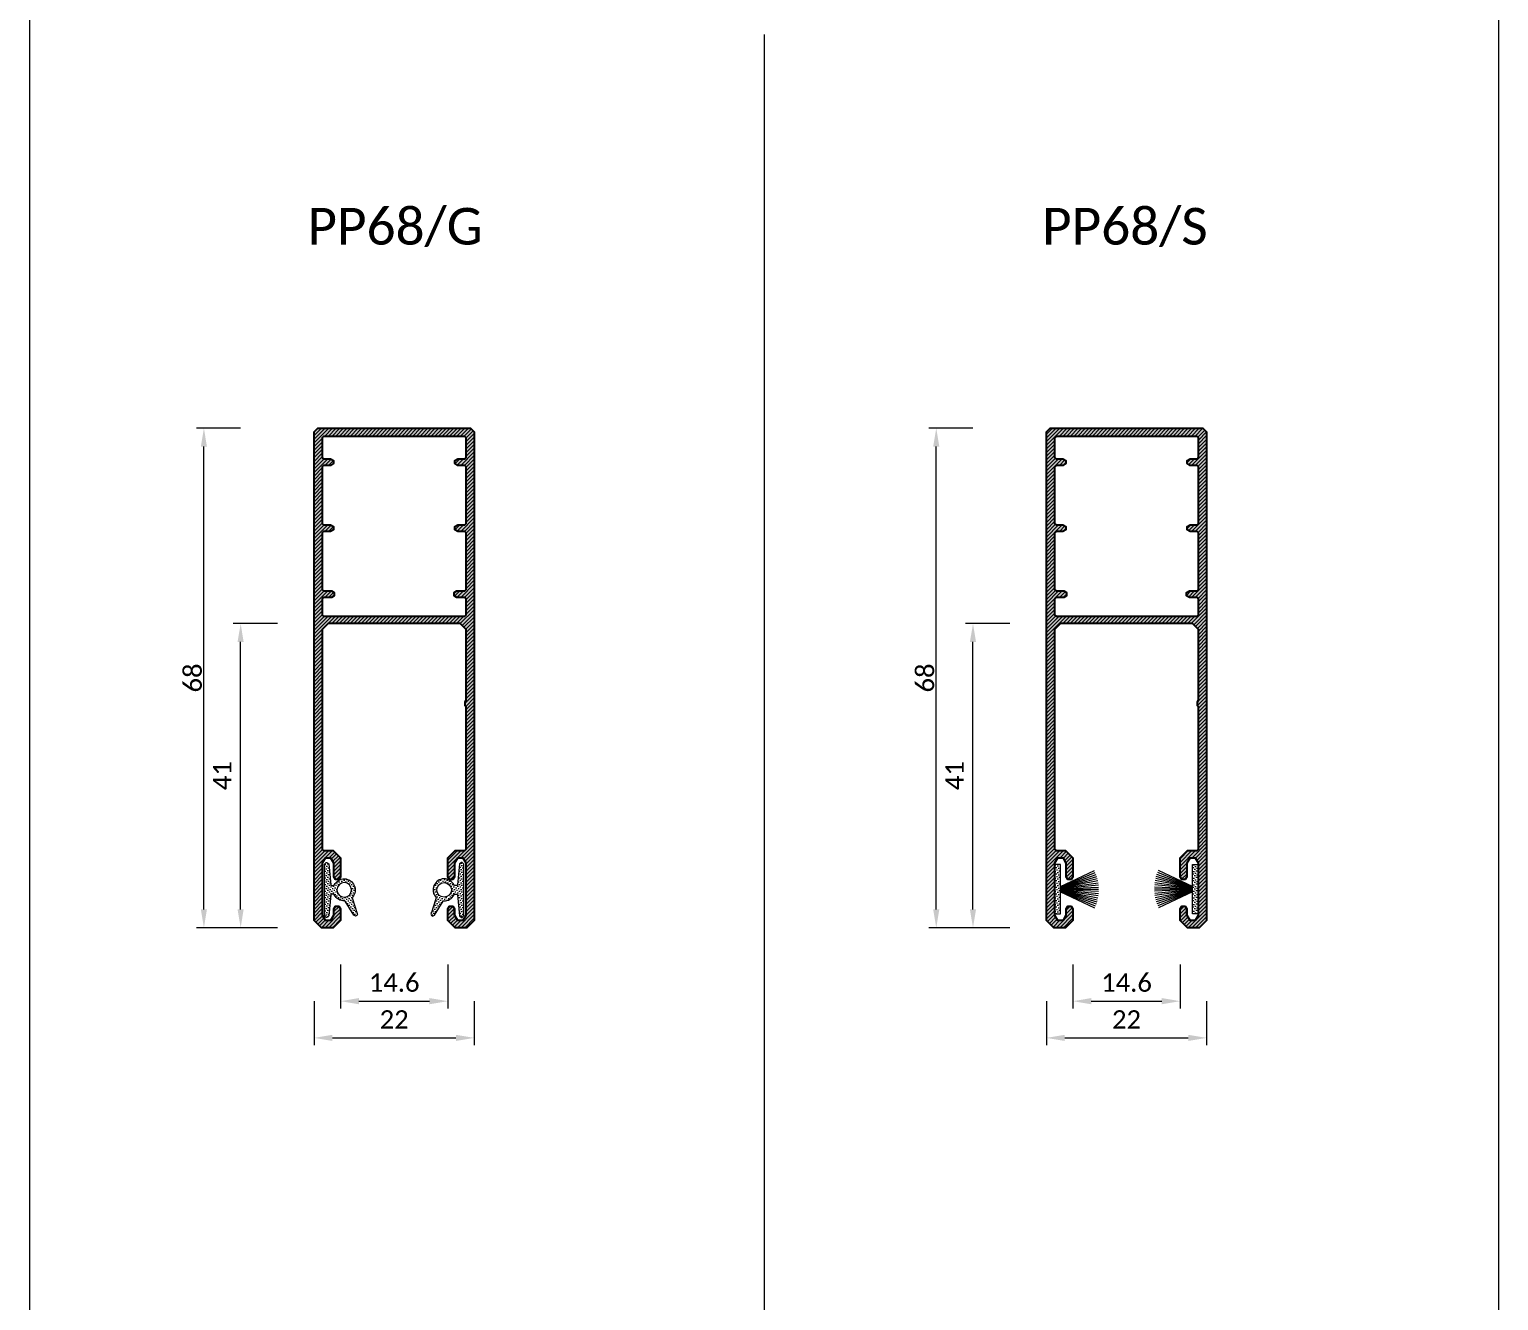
# Model space of a CAD drawing. Header units: millimetres. Extents: x 0 to 7790, y 0 to 17467.
# Drawn here: x 545.1 to 745.1, y 15186.9 to 15360 of the extents above; entities that cross this region are included whole.
import ezdxf

# ---------------------------------------------------------------- set-up
doc = ezdxf.new("R2010")
doc.units = ezdxf.units.MM
doc.header["$PDMODE"] = 35
doc.layers.get('0').update_dxf_attribs({"lineweight": 15})
for name, color, linetype, lineweight in [('_MB_kreskowanie_profile_0.09', 7, 'Continuous', 9), ('_MB_kreskowanie_uszczelki_0.09', 252, 'Continuous', 9), ('_MB_profile_0.25', 7, 'Continuous', 25), ('_MB_ramka_0.15', 124, 'Continuous', 15), ('_MB_solid', 7, 'Continuous', 9), ('_MB_tekst_0.25', 40, 'Continuous', 25), ('_MB_uszczelki_0.15', 140, 'Continuous', 15), ('_MB_wymiar_detal_0.09', 94, 'Continuous', 9)]:
    doc.layers.add(name, color=color, linetype=linetype, lineweight=lineweight)
doc.styles.add('_MB_Calibri_Light_2.5', font='calibril.ttf', dxfattribs={"height": 2.5})
doc.dimstyles.new('_MB_detal', dxfattribs={"dimscale": 10, "dimtxt": 2.5, "dimasz": 2.5, "dimexe": 1, "dimexo": 1, "dimgap": 1.25, "dimtad": 1, "dimdsep": 46, "dimtxsty": '_MB_Calibri_Light_2.5', "dimcen": -2.5, "dimclrd": 256, "dimclre": 256, "dimclrt": 40, "dimazin": 0, "dimtfac": 0.2, "dimtmove": 1, "dimatfit": 1, "dimfxl": 5, "dimfxlon": 1, "dimtolj": 1, "dimlwd": -1, "dimlwe": -1, "dimarcsym": 0})

# ---------------------------------------------------------------- blocks, each defined once
blk = doc.blocks.new('*D591')
at = {"layer": '_MB_wymiar_detal_0.09', "transparency": 16777216}
for p, q in [((573.84, 15305.68), (567.84, 15305.68)), ((568.84, 15240.18), (568.84, 15303.18)), ((573.84, 15237.68), (567.84, 15237.68))]:
    blk.add_line(p, q, dxfattribs=at)
for points in [[(568.42, 15303.18), (569.25, 15303.18), (568.84, 15305.68)], [(568.42, 15240.18), (569.25, 15240.18), (568.84, 15237.68)]]:
    blk.add_solid(points, dxfattribs=at)
at = {"layer": 'Defpoints', "color": 0, "transparency": 16777216}
for p in [(568.84, 15305.68), (584.33, 15305.68), (585.64, 15237.68)]:
    blk.add_point(p, dxfattribs=at)
at = {"layer": '_MB_wymiar_detal_0.09', "color": 40, "transparency": 16777216, "insert": (567.31, 15271.68), "char_height": 2.5, "attachment_point": 5, "rotation": 90, "style": '_MB_Calibri_Light_2.5'}
blk.add_mtext('68', dxfattribs=at)
blk = doc.blocks.new('*D592')
at = {"layer": '_MB_wymiar_detal_0.09', "transparency": 16777216}
for p, q in [((578.84, 15279.08), (572.84, 15279.08)), ((573.84, 15240.18), (573.84, 15276.58)), ((578.84, 15237.68), (572.84, 15237.68))]:
    blk.add_line(p, q, dxfattribs=at)
for points in [[(573.42, 15276.58), (574.25, 15276.58), (573.84, 15279.08)], [(573.42, 15240.18), (574.25, 15240.18), (573.84, 15237.68)]]:
    blk.add_solid(points, dxfattribs=at)
at = {"layer": 'Defpoints', "color": 0, "transparency": 16777216}
for p in [(573.84, 15279.08), (585.74, 15279.08), (585.64, 15237.68)]:
    blk.add_point(p, dxfattribs=at)
at = {"layer": '_MB_wymiar_detal_0.09', "color": 40, "transparency": 16777216, "insert": (571.33, 15258.38), "char_height": 2.5, "attachment_point": 5, "rotation": 90, "style": '_MB_Calibri_Light_2.5'}
blk.add_mtext('41', dxfattribs=at)
blk = doc.blocks.new('*D593')
at = {"layer": '_MB_wymiar_detal_0.09', "transparency": 16777216}
for p, q in [((583.84, 15227.68), (583.84, 15221.68)), ((605.64, 15227.68), (605.64, 15221.68)), ((586.34, 15222.68), (603.14, 15222.68))]:
    blk.add_line(p, q, dxfattribs=at)
for points in [[(586.34, 15223.1), (586.34, 15222.26), (583.84, 15222.68)], [(603.14, 15223.1), (603.14, 15222.26), (605.64, 15222.68)]]:
    blk.add_solid(points, dxfattribs=at)
at = {"layer": 'Defpoints', "color": 0, "transparency": 16777216}
for p in [(583.84, 15238.68), (605.64, 15238.68), (605.64, 15222.68)]:
    blk.add_point(p, dxfattribs=at)
at = {"layer": '_MB_wymiar_detal_0.09', "color": 40, "transparency": 16777216, "insert": (594.74, 15225.19), "char_height": 2.5, "attachment_point": 5, "style": '_MB_Calibri_Light_2.5'}
blk.add_mtext('22', dxfattribs=at)
blk = doc.blocks.new('*D594')
at = {"layer": '_MB_wymiar_detal_0.09', "transparency": 16777216}
for p, q in [((587.44, 15232.68), (587.44, 15226.68)), ((602.04, 15232.68), (602.04, 15226.68)), ((589.94, 15227.68), (599.54, 15227.68))]:
    blk.add_line(p, q, dxfattribs=at)
for points in [[(589.94, 15228.1), (589.94, 15227.26), (587.44, 15227.68)], [(599.54, 15228.1), (599.54, 15227.26), (602.04, 15227.68)]]:
    blk.add_solid(points, dxfattribs=at)
at = {"layer": 'Defpoints', "color": 0, "transparency": 16777216}
for p in [(587.44, 15239.45), (602.04, 15239.45), (602.04, 15227.68)]:
    blk.add_point(p, dxfattribs=at)
at = {"layer": '_MB_wymiar_detal_0.09', "color": 40, "transparency": 16777216, "insert": (594.74, 15230.2), "char_height": 2.5, "attachment_point": 5, "style": '_MB_Calibri_Light_2.5'}
blk.add_mtext('\\A1;14.6', dxfattribs=at)
blk = doc.blocks.new("-U1'PR")
at = {"layer": '_MB_kreskowanie_uszczelki_0.09', "transparency": 33554687}
h = blk.add_hatch(dxfattribs=at)
h.set_pattern_fill('DOTS', color=256, scale=0.2, angle=-45, style=0)
h.set_pattern_definition([(315, (-5304.15352, -16174.49385), (0.3367596045, 0.1122532015), [0, -0.3175])])
h.paths.add_polyline_path([(3.4, 0), (3.65, 0.25), (3.65, 0.34), (3.43, 0.59), (0.59, 0.89), (0.5, 0.99), (0.5, 1.26), (0.56, 1.35, 1.144878), (-1.09, 3.83), (-1.19, 3.8), (-3.33, 4.48, 0.876976), (-3.54, 4.03), (-1.65, 2.82), (-1.6, 2.74, 0.293638), (-0.76, 1.35), (-0.7, 1.26), (-0.7, 0.99), (-0.79, 0.89), (-3.63, 0.59), (-3.85, 0.34), (-3.85, 0.25), (-3.6, 0)])
h.paths.add_polyline_path([(-0.1, 3.7, -1), (-0.1, 1.7, -1)], flags=16)
at = {"layer": '_MB_uszczelki_0.15'}
blk.add_lwpolyline([(0.5, 1.26), (0.56, 1.35, 1.144878), (-1.09, 3.83), (-1.19, 3.8), (-3.33, 4.48, 0.876976), (-3.54, 4.03), (-1.65, 2.82), (-1.6, 2.74, 0.293638), (-0.76, 1.35), (-0.7, 1.26), (-0.7, 0.99), (-0.79, 0.89), (-3.63, 0.59), (-3.85, 0.34), (-3.85, 0.25), (-3.6, 0), (3.4, 0), (3.65, 0.25), (3.65, 0.34), (3.43, 0.59), (0.59, 0.89), (0.5, 0.99)], format="xyb", close=True, dxfattribs=at)
blk.add_circle((-0.1, 2.7), 1, dxfattribs=at)
blk = doc.blocks.new('-PP68')
at = {"layer": '_MB_kreskowanie_profile_0.09', "transparency": 33554687}
h = blk.add_hatch(dxfattribs=at)
h.set_pattern_fill('JIS_WOOD', color=256, scale=0.5, style=0)
h.set_pattern_definition([(45, (15040.05048, -5256.10883), (-0.2499999996, 0.2499999996), [])])
h.paths.add_polyline_path([(0, -0.5), (-0.5, 0), (-21.3, 0), (-21.8, -0.5), (-21.8, -67), (-20.8, -68), (-19.2, -68), (-18.2, -67), (-18.2, -65.45), (-18.43, -65.06), (-18.88, -65.06), (-19.1, -65.45), (-19.1, -66.3), (-19.5, -66.99), (-20.3, -66.99), (-20.7, -66.3), (-20.7, -59.2), (-20.3, -58.51), (-19.5, -58.51), (-19.1, -59.2), (-19.1, -61.05), (-18.88, -61.44), (-18.43, -61.44), (-18.2, -61.05), (-18.2, -58.5), (-19.2, -57.5), (-20.5, -57.5), (-20.7, -57.3), (-20.7, -27.4), (-19.9, -26.6), (-1.9, -26.6), (-1.1, -27.4), (-1.1, -37.04), (-1.22, -37.23), (-1.22, -37.77), (-1.1, -37.96), (-1.1, -57.3), (-1.3, -57.5), (-2.6, -57.5), (-3.6, -58.5), (-3.6, -61.05), (-3.38, -61.44), (-2.93, -61.44), (-2.7, -61.05), (-2.7, -59.2), (-2.3, -58.51), (-1.5, -58.51), (-1.1, -59.2), (-1.1, -66.3), (-1.5, -66.99), (-2.3, -66.99), (-2.7, -66.3), (-2.7, -65.45), (-2.93, -65.06), (-3.38, -65.06), (-3.6, -65.45), (-3.6, -67), (-2.6, -68), (-1, -68), (0, -67)])
h.paths.add_polyline_path([(-19.45, -22.15), (-20.5, -22.15), (-20.7, -21.95), (-20.7, -14.25), (-20.5, -14.05), (-19.55, -14.05), (-19.16, -13.82), (-19.16, -13.38), (-19.55, -13.15), (-20.5, -13.15), (-20.7, -12.95), (-20.7, -5.25), (-20.5, -5.05), (-19.55, -5.05), (-19.16, -4.82), (-19.16, -4.38), (-19.55, -4.15), (-20.5, -4.15), (-20.7, -3.95), (-20.7, -1.3), (-20.5, -1.1), (-1.3, -1.1), (-1.1, -1.3), (-1.1, -3.95), (-1.3, -4.15), (-2.25, -4.15), (-2.64, -4.38), (-2.64, -4.82), (-2.25, -5.05), (-1.3, -5.05), (-1.1, -5.25), (-1.1, -12.95), (-1.3, -13.15), (-2.25, -13.15), (-2.64, -13.38), (-2.64, -13.82), (-2.25, -14.05), (-1.3, -14.05), (-1.1, -14.25), (-1.1, -21.95), (-1.3, -22.15), (-2.35, -22.15), (-2.74, -22.38), (-2.74, -22.83), (-2.35, -23.05), (-1.3, -23.05), (-1.1, -23.25), (-1.1, -25.4), (-1.3, -25.6), (-20.5, -25.6), (-20.7, -25.4), (-20.7, -23.25), (-20.5, -23.05), (-19.45, -23.05), (-19.06, -22.83), (-19.06, -22.38)], flags=16)
at = {"layer": '_MB_solid', "transparency": 33554687}
h = blk.add_hatch(color=256, dxfattribs=at)
h.dxf.hatch_style = 1
h.paths.add_polyline_path([(0, -0.5), (-0.5, 0), (-21.3, 0), (-21.8, -0.5), (-21.8, -67), (-20.8, -68), (-19.2, -68), (-18.2, -67), (-18.2, -65.45), (-18.43, -65.06), (-18.88, -65.06), (-19.1, -65.45), (-19.1, -66.3), (-19.5, -66.99), (-20.3, -66.99), (-20.7, -66.3), (-20.7, -59.2), (-20.3, -58.51), (-19.5, -58.51), (-19.1, -59.2), (-19.1, -61.05), (-18.88, -61.44), (-18.43, -61.44), (-18.2, -61.05), (-18.2, -58.5), (-19.2, -57.5), (-20.5, -57.5), (-20.7, -57.3), (-20.7, -27.4), (-19.9, -26.6), (-1.9, -26.6), (-1.1, -27.4), (-1.1, -37.04), (-1.22, -37.23), (-1.22, -37.77), (-1.1, -37.96), (-1.1, -57.3), (-1.3, -57.5), (-2.6, -57.5), (-3.6, -58.5), (-3.6, -61.05), (-3.38, -61.44), (-2.93, -61.44), (-2.7, -61.05), (-2.7, -59.2), (-2.3, -58.51), (-1.5, -58.51), (-1.1, -59.2), (-1.1, -66.3), (-1.5, -66.99), (-2.3, -66.99), (-2.7, -66.3), (-2.7, -65.45), (-2.93, -65.06), (-3.38, -65.06), (-3.6, -65.45), (-3.6, -67), (-2.6, -68), (-1, -68), (0, -67)])
h.paths.add_polyline_path([(-20.5, -25.6), (-20.7, -25.4), (-20.7, -23.25), (-20.5, -23.05), (-19.45, -23.05), (-19.06, -22.83), (-19.06, -22.38), (-19.45, -22.15), (-20.5, -22.15), (-20.7, -21.95), (-20.7, -14.25), (-20.5, -14.05), (-19.55, -14.05), (-19.16, -13.82), (-19.16, -13.38), (-19.55, -13.15), (-20.5, -13.15), (-20.7, -12.95), (-20.7, -5.25), (-20.5, -5.05), (-19.55, -5.05), (-19.16, -4.82), (-19.16, -4.38), (-19.55, -4.15), (-20.5, -4.15), (-20.7, -3.95), (-20.7, -1.3), (-20.5, -1.1), (-1.3, -1.1), (-1.1, -1.3), (-1.1, -3.95), (-1.3, -4.15), (-2.25, -4.15), (-2.64, -4.38), (-2.64, -4.82), (-2.25, -5.05), (-1.3, -5.05), (-1.1, -5.25), (-1.1, -12.95), (-1.3, -13.15), (-2.25, -13.15), (-2.64, -13.38), (-2.64, -13.82), (-2.25, -14.05), (-1.3, -14.05), (-1.1, -14.25), (-1.1, -21.95), (-1.3, -22.15), (-2.35, -22.15), (-2.74, -22.38), (-2.74, -22.83), (-2.35, -23.05), (-1.3, -23.05), (-1.1, -23.25), (-1.1, -25.4), (-1.3, -25.6)], flags=16)
at = {"layer": '_MB_profile_0.25'}
blk.add_lwpolyline([(-2.7, -66.3), (-2.7, -65.45), (-2.7, -66.3), (-2.3, -66.99), (-1.5, -66.99), (-1.1, -66.3), (-1.1, -59.2), (-1.5, -58.51), (-2.3, -58.51), (-2.7, -59.2), (-2.7, -61.05), (-2.93, -61.44), (-3.38, -61.44), (-3.6, -61.05), (-3.6, -58.5), (-2.6, -57.5), (-1.3, -57.5), (-1.1, -57.3), (-1.1, -37.96), (-1.22, -37.77), (-1.22, -37.23), (-1.1, -37.04), (-1.1, -27.4), (-1.9, -26.6), (-19.9, -26.6), (-20.7, -27.4), (-20.7, -57.3), (-20.5, -57.5), (-19.2, -57.5), (-18.2, -58.5), (-18.2, -61.05), (-18.43, -61.44), (-18.88, -61.44), (-19.1, -61.05), (-19.1, -59.2), (-19.5, -58.51), (-20.3, -58.51), (-20.7, -59.2), (-20.7, -66.3), (-20.3, -66.99), (-19.5, -66.99), (-19.1, -66.3), (-19.1, -65.45), (-18.88, -65.06), (-18.43, -65.06), (-18.2, -65.45), (-18.2, -67), (-19.2, -68), (-20.8, -68), (-21.8, -67), (-21.8, -0.5), (-21.3, 0), (-0.5, 0), (0, -0.5), (0, -67), (-1, -68), (-2.6, -68), (-3.6, -67), (-3.6, -65.45), (-3.38, -65.06), (-2.93, -65.06), (-2.7, -65.45)], dxfattribs=at)
blk.add_lwpolyline([(-1.1, -14.25), (-1.3, -14.05), (-2.25, -14.05), (-2.64, -13.82), (-2.64, -13.38), (-2.25, -13.15), (-1.3, -13.15), (-1.1, -12.95), (-1.1, -5.25), (-1.3, -5.05), (-2.25, -5.05), (-2.64, -4.82), (-2.64, -4.38), (-2.25, -4.15), (-1.3, -4.15), (-1.1, -3.95), (-1.1, -1.3), (-1.3, -1.1), (-20.5, -1.1), (-20.7, -1.3), (-20.7, -3.95), (-20.5, -4.15), (-19.55, -4.15), (-19.16, -4.38), (-19.16, -4.82), (-19.55, -5.05), (-20.5, -5.05), (-20.7, -5.25), (-20.7, -12.95), (-20.5, -13.15), (-19.55, -13.15), (-19.16, -13.38), (-19.16, -13.82), (-19.55, -14.05), (-20.5, -14.05), (-20.7, -14.25), (-20.7, -21.95), (-20.5, -22.15), (-19.45, -22.15), (-19.06, -22.38), (-19.06, -22.83), (-19.45, -23.05), (-20.5, -23.05), (-20.7, -23.25), (-20.7, -25.4), (-20.5, -25.6), (-1.3, -25.6), (-1.1, -25.4), (-1.1, -23.25), (-1.3, -23.05), (-2.35, -23.05), (-2.74, -22.83), (-2.74, -22.38), (-2.35, -22.15), (-1.3, -22.15), (-1.1, -21.95)], close=True, dxfattribs=at)
blk = doc.blocks.new("-PP68'G")
blk.add_blockref('-PP68', (21.8, 0))
at = {"xscale": -1, "rotation": 270}
blk.add_blockref("-U1'PR", (1.4, -62.75), dxfattribs=at)
at = {"rotation": 90}
blk.add_blockref("-U1'PR", (20.4, -62.75), dxfattribs=at)
blk = doc.blocks.new('*D595')
at = {"layer": '_MB_wymiar_detal_0.09', "transparency": 16777216}
for p, q in [((673.53, 15305.68), (667.53, 15305.68)), ((668.53, 15240.18), (668.53, 15303.18)), ((673.53, 15237.68), (667.53, 15237.68))]:
    blk.add_line(p, q, dxfattribs=at)
for points in [[(668.11, 15303.18), (668.95, 15303.18), (668.53, 15305.68)], [(668.11, 15240.18), (668.95, 15240.18), (668.53, 15237.68)]]:
    blk.add_solid(points, dxfattribs=at)
at = {"layer": 'Defpoints', "color": 0, "transparency": 16777216}
for p in [(668.53, 15305.68), (684.02, 15305.68), (685.33, 15237.68)]:
    blk.add_point(p, dxfattribs=at)
at = {"layer": '_MB_wymiar_detal_0.09', "color": 40, "transparency": 16777216, "insert": (667, 15271.68), "char_height": 2.5, "attachment_point": 5, "rotation": 90, "style": '_MB_Calibri_Light_2.5'}
blk.add_mtext('68', dxfattribs=at)
blk = doc.blocks.new('*D596')
at = {"layer": '_MB_wymiar_detal_0.09', "transparency": 16777216}
for p, q in [((678.53, 15279.08), (672.53, 15279.08)), ((673.53, 15240.18), (673.53, 15276.58)), ((678.53, 15237.68), (672.53, 15237.68))]:
    blk.add_line(p, q, dxfattribs=at)
for points in [[(673.11, 15276.58), (673.95, 15276.58), (673.53, 15279.08)], [(673.11, 15240.18), (673.95, 15240.18), (673.53, 15237.68)]]:
    blk.add_solid(points, dxfattribs=at)
at = {"layer": 'Defpoints', "color": 0, "transparency": 16777216}
for p in [(673.53, 15279.08), (685.43, 15279.08), (685.33, 15237.68)]:
    blk.add_point(p, dxfattribs=at)
at = {"layer": '_MB_wymiar_detal_0.09', "color": 40, "transparency": 16777216, "insert": (671.02, 15258.38), "char_height": 2.5, "attachment_point": 5, "rotation": 90, "style": '_MB_Calibri_Light_2.5'}
blk.add_mtext('41', dxfattribs=at)
blk = doc.blocks.new('*D597')
at = {"layer": '_MB_wymiar_detal_0.09', "transparency": 16777216}
for p, q in [((683.53, 15227.68), (683.53, 15221.68)), ((705.33, 15227.68), (705.33, 15221.68)), ((686.03, 15222.68), (702.83, 15222.68))]:
    blk.add_line(p, q, dxfattribs=at)
for points in [[(686.03, 15223.1), (686.03, 15222.26), (683.53, 15222.68)], [(702.83, 15223.1), (702.83, 15222.26), (705.33, 15222.68)]]:
    blk.add_solid(points, dxfattribs=at)
at = {"layer": 'Defpoints', "color": 0, "transparency": 16777216}
for p in [(683.53, 15238.68), (705.33, 15238.68), (705.33, 15222.68)]:
    blk.add_point(p, dxfattribs=at)
at = {"layer": '_MB_wymiar_detal_0.09', "color": 40, "transparency": 16777216, "insert": (694.43, 15225.19), "char_height": 2.5, "attachment_point": 5, "style": '_MB_Calibri_Light_2.5'}
blk.add_mtext('22', dxfattribs=at)
blk = doc.blocks.new('*D598')
at = {"layer": '_MB_wymiar_detal_0.09', "transparency": 16777216}
for p, q in [((687.13, 15232.68), (687.13, 15226.68)), ((701.73, 15232.68), (701.73, 15226.68)), ((689.63, 15227.68), (699.23, 15227.68))]:
    blk.add_line(p, q, dxfattribs=at)
for points in [[(689.63, 15228.1), (689.63, 15227.26), (687.13, 15227.68)], [(699.23, 15228.1), (699.23, 15227.26), (701.73, 15227.68)]]:
    blk.add_solid(points, dxfattribs=at)
at = {"layer": 'Defpoints', "color": 0, "transparency": 16777216}
for p in [(687.13, 15239.45), (701.73, 15239.45), (701.73, 15227.68)]:
    blk.add_point(p, dxfattribs=at)
at = {"layer": '_MB_wymiar_detal_0.09', "color": 40, "transparency": 16777216, "insert": (694.43, 15230.2), "char_height": 2.5, "attachment_point": 5, "style": '_MB_Calibri_Light_2.5'}
blk.add_mtext('\\A1;14.6', dxfattribs=at)
blk = doc.blocks.new("-6.7'600")
at = {"layer": '_MB_kreskowanie_uszczelki_0.09', "transparency": 33554687}
h = blk.add_hatch(dxfattribs=at)
h.set_pattern_fill('DOTS', color=256, scale=0.2, angle=45, style=0)
h.paths.add_polyline_path([(0, 3.35), (0.8, 3.35), (0.8, -3.35), (0, -3.35)])
at = {"layer": '_MB_uszczelki_0.15'}
for p, q in [((0.8, 0.37), (5.44, 2.54)), ((0.8, 0.33), (5.55, 2.27)), ((0.8, 0.28), (5.66, 2)), ((0.8, 0.24), (5.75, 1.72)), ((0.8, 0.2), (5.82, 1.44)), ((0.8, 0.16), (5.89, 1.16)), ((0.8, 0.12), (5.94, 0.87)), ((0.8, 0.08), (5.97, 0.58)), ((0.8, 0.04), (5.99, 0.29)), ((0.8, 0), (6, 0)), ((0.8, -0.04), (5.99, -0.29)), ((0.8, -0.08), (5.97, -0.58)), ((0.8, -0.12), (5.94, -0.87)), ((0.8, -0.16), (5.89, -1.16)), ((0.8, -0.2), (5.82, -1.44)), ((0.8, -0.24), (5.75, -1.72)), ((0.8, -0.28), (5.66, -2)), ((0.8, -0.33), (5.55, -2.27)), ((0.8, -0.37), (5.44, -2.54))]:
    blk.add_line(p, q, dxfattribs=at)
blk.add_lwpolyline([(0, -3.35), (0.8, -3.35), (0.8, 3.35), (0, 3.35)], close=True, dxfattribs=at)
blk = doc.blocks.new("-PP68'S")
for name, p in [('-PP68', (21.8, 0)), ("-6.7'600", (1.1, -62.75))]:
    blk.add_blockref(name, p)
at = {"xscale": -1}
blk.add_blockref("-6.7'600", (20.7, -62.75), dxfattribs=at)

msp = doc.modelspace()

# ---------------------------------------------------------------- linework, layer by layer
at = {"layer": '_MB_ramka_0.15'}
for points in [[(545.081, 15740.68), (545.081, 14790.68)], [(745.081, 15740.68), (745.081, 14790.68)], [(645.081, 15359.291), (645.081, 14790.68)]]:
    msp.add_lwpolyline(points, dxfattribs=at)

# ---------------------------------------------------------------- block references
for name, p in [("-PP68'G", (583.836, 15305.68)), ("-PP68'S", (683.531, 15305.68))]:
    msp.add_blockref(name, p)

# ---------------------------------------------------------------- texts
at = {"layer": '_MB_tekst_0.25', "char_height": 5, "width": 34.71749, "attachment_point": 1, "style": '_MB_Calibri_Light_2.5'}
for s, insert in [('PP68/G', (582.925, 15335.68)), ('PP68/S', (682.93, 15335.68))]:
    msp.add_mtext(s, dxfattribs=dict(at, insert=insert))

# ---------------------------------------------------------------- dimensions: what is measured, and where the dimension line sits
at = {"layer": '_MB_wymiar_detal_0.09'}
for base, p1, p2, picture, middle in [((568.836, 15305.68), (585.636, 15237.68), (584.326, 15305.68), '*D591', (569.836, 15271.68)), ((668.531, 15305.68), (685.331, 15237.68), (684.022, 15305.68), '*D595', (669.531, 15271.68))]:
    dim = msp.add_linear_dim(base=base, p1=p1, p2=p2, angle=90, dimstyle='_MB_detal', override={"dimtol": 0, "dimlim": 0, "dimtp": 0.1, "dimtm": 0.1, "dimtfac": 0.71, "dimtdec": 2, "dimtolj": 0, "dimtzin": 8}, dxfattribs=at)
    dim.commit()
    dim.dimension.update_dxf_attribs({"geometry": picture, "text_midpoint": middle, "dimtype": 160})
for base, p1, p2, picture, middle in [((573.836, 15279.08), (585.636, 15237.68), (585.736, 15279.08), '*D592', (573.836, 15258.38)), ((673.531, 15279.08), (685.331, 15237.68), (685.431, 15279.08), '*D596', (673.531, 15258.38))]:
    dim = msp.add_linear_dim(base=base, p1=p1, p2=p2, angle=90, text='41', dimstyle='_MB_detal', override={"dimtol": 0, "dimlim": 0, "dimtp": 0.1, "dimtm": 0.1, "dimtfac": 0.71, "dimtdec": 2, "dimtolj": 0, "dimtzin": 8}, dxfattribs=at)
    dim.commit()
    dim.dimension.update_dxf_attribs({"geometry": picture, "text_midpoint": middle, "dimtype": 160})
for base, p1, p2, picture, middle in [((605.636, 15222.68), (583.836, 15238.68), (605.636, 15238.68), '*D593', (594.736, 15222.68)), ((705.331, 15222.68), (683.531, 15238.68), (705.331, 15238.68), '*D597', (694.431, 15222.68))]:
    dim = msp.add_linear_dim(base=base, p1=p1, p2=p2, text='22', dimstyle='_MB_detal', override={"dimtol": 0, "dimlim": 0, "dimtp": 0.1, "dimtm": 0.1, "dimtfac": 0.71, "dimtdec": 2, "dimtolj": 0, "dimtzin": 8}, dxfattribs=at)
    dim.commit()
    dim.dimension.update_dxf_attribs({"geometry": picture, "text_midpoint": middle, "dimtype": 160})
for base, p1, p2, picture, middle in [((602.036, 15227.68), (587.436, 15239.455), (602.036, 15239.455), '*D594', (594.736, 15230.205)), ((701.731, 15227.68), (687.131, 15239.455), (701.731, 15239.455), '*D598', (694.431, 15230.205))]:
    dim = msp.add_linear_dim(base=base, p1=p1, p2=p2, dimstyle='_MB_detal', override={"dimtol": 0, "dimlim": 0, "dimtp": 0, "dimtm": 0, "dimtfac": 0.2, "dimtdec": 2, "dimtolj": 1, "dimtzin": 8}, dxfattribs=at)
    dim.commit()
    dim.dimension.update_dxf_attribs({"geometry": picture, "text_midpoint": middle})

doc.saveas('drawing.dxf')
